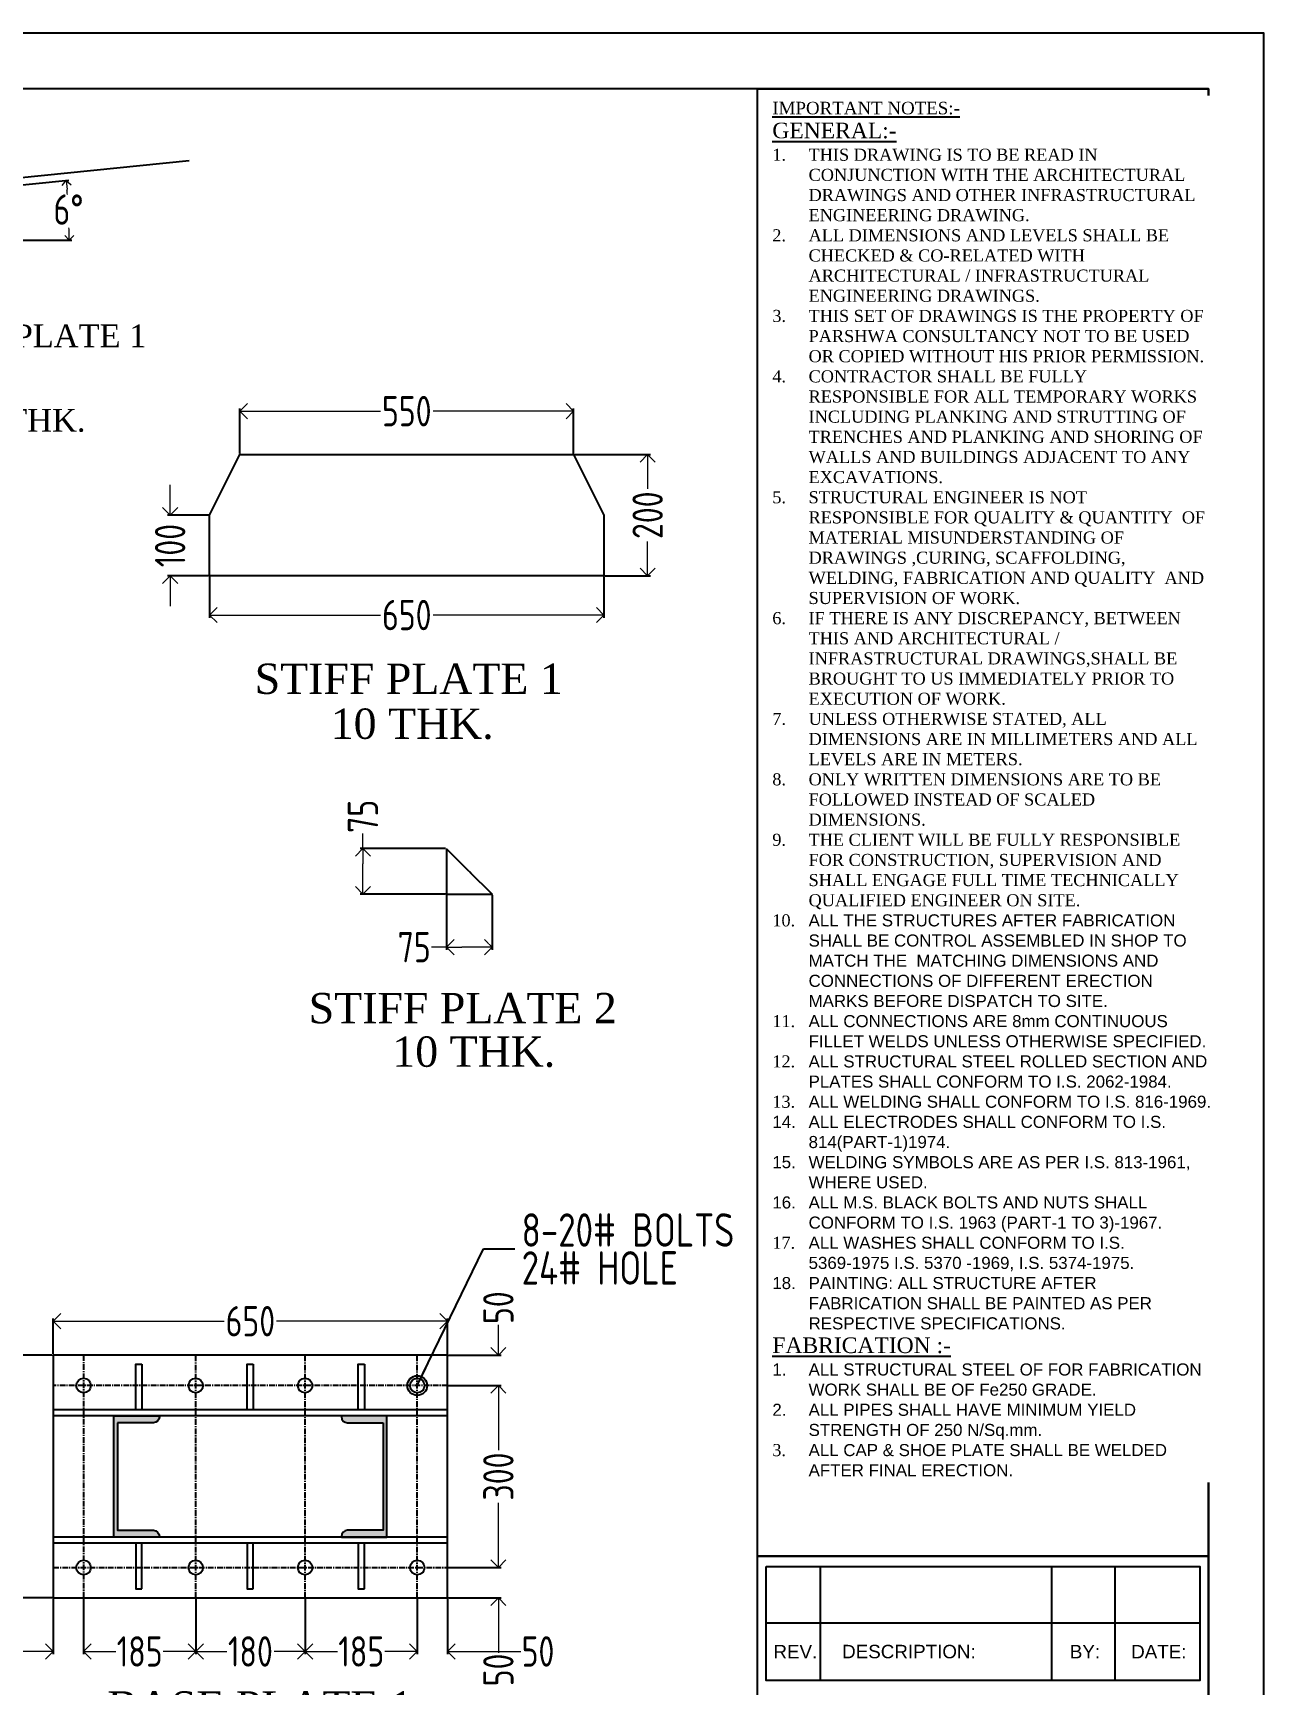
# Model space of a CAD drawing. Header units: millimetres. Extents: x 3470347 to 5996549, y -3470518 to 17149644.
# Drawn here: x 4827127 to 4835242, y 6894010 to 6904900 of the extents above; entities that cross this region are included whole.
import ezdxf

# ---------------------------------------------------------------- set-up
doc = ezdxf.new("R2010")
doc.units = ezdxf.units.MM
doc.header["$MEASUREMENT"] = 0
doc.header["$PDMODE"] = 35
doc.header["$PDSIZE"] = -5
doc.linetypes.add('CENTERX2', pattern=[4, 2.5, -0.5, 0.5, -0.5])
doc.layers.get('0').update_dxf_attribs({"linetype": 'CONTINUOUS', "lineweight": 25})
doc.layers.get('DEFPOINTS').update_dxf_attribs({"linetype": 'CONTINUOUS', "lineweight": 25})
doc.layers.add('Grid', color=44, linetype='CONTINUOUS')
doc.layers.add('STR TEX', color=4, linetype='CONTINUOUS')
for name, color, linetype, lineweight in [('rDIMension', 1, 'CONTINUOUS', 18), ('rRCC 1', 3, 'CONTINUOUS', 25), ('SHEET', 7, 'CONTINUOUS', 15)]:
    doc.layers.add(name, color=color, linetype=linetype, lineweight=lineweight)
doc.styles.add('Aerial', font='times.ttf')
doc.styles.add('DIM', font='geniso.shx', dxfattribs={"width": 0.85})
doc.styles.add('JAINIL', font='times.ttf')
doc.styles.add('TEXT3', font='geniso.shx')
doc.dimstyles.new('Copy of ST-100', dxfattribs={"dimscale": 100, "dimtxt": 1.2, "dimasz": 1.3, "dimexe": 0.18, "dimexo": 0.0625, "dimgap": 0.2, "dimtad": 0, "dimdec": 0, "dimzin": 0, "dimdsep": 46, "dimtxsty": 'DIM', "dimblk": 'OPEN90', "dimcen": 0.09, "dimclrd": 1, "dimclrt": 7, "dimadec": 0, "dimazin": 0, "dimtfac": 1, "dimtdec": 0, "dimtofl": 0, "dimtmove": 0, "dimatfit": 3, "dimldrblk": 'OPEN90', "dimfxl": 1, "dimtolj": 1, "dimtzin": 0, "dimlwd": -1, "dimarcsym": 0})
doc.dimstyles.new('ST-100', dxfattribs={"dimscale": 100, "dimtxt": 7, "dimasz": 5, "dimexe": 0.18, "dimexo": 0.0625, "dimgap": 0.2, "dimtad": 0, "dimdec": 0, "dimzin": 0, "dimdsep": 46, "dimtxsty": 'DIM', "dimblk": 'OPEN90', "dimcen": 0.09, "dimclrd": 256, "dimclrt": 7, "dimadec": 0, "dimazin": 0, "dimtfac": 1, "dimtdec": 0, "dimtofl": 0, "dimtmove": 0, "dimatfit": 3, "dimldrblk": 'OPEN90', "dimfxl": 1, "dimtolj": 1, "dimtzin": 0, "dimlwd": -1, "dimarcsym": 0})
doc.dimstyles.new('ST-25', dxfattribs={"dimscale": 100, "dimtxt": 2.5, "dimasz": 2, "dimexe": 0.18, "dimexo": 0.0625, "dimgap": 0.2, "dimtad": 0, "dimdec": 0, "dimlfac": 0.25, "dimzin": 0, "dimdsep": 46, "dimtxsty": 'DIM', "dimblk": 'OPEN90', "dimcen": 0.09, "dimclrd": 256, "dimclrt": 7, "dimadec": 0, "dimazin": 0, "dimtfac": 1, "dimtdec": 0, "dimtofl": 0, "dimtmove": 0, "dimatfit": 3, "dimldrblk": 'OPEN90', "dimfxl": 1, "dimtolj": 1, "dimtzin": 0, "dimlwd": -1, "dimarcsym": 0})

# ---------------------------------------------------------------- blocks, each defined once
blk = doc.blocks.new('_Open90')
at = {"color": 0, "linetype": 'ByBlock', "lineweight": -2}
for p, q in [((0, 0), (-1, 0)), ((-0.5, 0.5), (0, 0)), ((0, 0), (-0.5, -0.5))]:
    blk.add_line(p, q, dxfattribs=at)
blk = doc.blocks.new('*D832')
at = {"layer": 'DEFPOINTS', "color": 0}
for p in [(4827364, 6903666), (4823472, 6903535), (4823710, 6903559), (4823716, 6903535)]:
    blk.add_point(p, dxfattribs=at)
at = {"layer": 'rDIMension', "color": 0, "lineweight": -2}
for p, q in [((4823717, 6903560), (4827364, 6903929)), ((4823723, 6903535), (4827384, 6903535))]:
    blk.add_line(p, q, dxfattribs=at)
at = {"layer": 'rDIMension', "color": 1}
for start, end in [(4.438, 4.8904), (0.883, 1.196)]:
    blk.add_arc((4823472, 6903535), 3893, start, end, dxfattribs=at)
at = {"layer": 'rDIMension', "color": 1, "xscale": 60, "yscale": 60, "zscale": 60}
for p, rotation in [((4827346, 6903927), 95.33187452827912), ((4827366, 6903535), 270.4414991803957)]:
    blk.add_blockref('_Open90', p, dxfattribs=dict(at, rotation=rotation))
at = {"layer": 'rDIMension', "color": 7, "insert": (4827361, 6903736), "char_height": 200, "attachment_point": 5, "style": 'DIM'}
blk.add_mtext('\\A1;6%%d', dxfattribs=at)
blk = doc.blocks.new('*D841')
at = {"layer": 'DEFPOINTS', "color": 0}
for p in [(4829860, 6896408), (4827260, 6896184), (4829860, 6896184)]:
    blk.add_point(p, dxfattribs=at)
at = {"layer": 'rDIMension', "color": 0, "lineweight": -2}
for p, q in [((4827260, 6896190), (4827260, 6896426)), ((4829860, 6896190), (4829860, 6896426))]:
    blk.add_line(p, q, dxfattribs=at)
at = {"layer": 'rDIMension'}
for p, q in [((4827360, 6896408), (4828387, 6896408)), ((4829760, 6896408), (4828733, 6896408))]:
    blk.add_line(p, q, dxfattribs=at)
at = {"layer": 'rDIMension', "xscale": 100, "yscale": 100, "zscale": 100, "rotation": 180}
blk.add_blockref('_Open90', (4827260, 6896408), dxfattribs=at)
at = {"layer": 'rDIMension', "xscale": 100, "yscale": 100, "zscale": 100}
blk.add_blockref('_Open90', (4829860, 6896408), dxfattribs=at)
at = {"layer": 'rDIMension', "color": 7, "insert": (4828560, 6896408), "char_height": 200, "attachment_point": 5, "style": 'DIM'}
blk.add_mtext('\\A1;650', dxfattribs=at)
blk = doc.blocks.new('*D842')
at = {"layer": 'DEFPOINTS', "color": 0}
for p in [(4826880, 6896184), (4827260, 6896184), (4827260, 6894584)]:
    blk.add_point(p, dxfattribs=at)
at = {"layer": 'rDIMension', "color": 0, "lineweight": -2}
for p, q in [((4827254, 6896184), (4826862, 6896184)), ((4827254, 6894584), (4826862, 6894584))]:
    blk.add_line(p, q, dxfattribs=at)
at = {"layer": 'rDIMension'}
for p, q in [((4826880, 6896084), (4826880, 6895565)), ((4826880, 6894684), (4826880, 6895202))]:
    blk.add_line(p, q, dxfattribs=at)
at = {"layer": 'rDIMension', "xscale": 100, "yscale": 100, "zscale": 100}
for p, rotation in [((4826880, 6896184), 90), ((4826880, 6894584), 270)]:
    blk.add_blockref('_Open90', p, dxfattribs=dict(at, rotation=rotation))
at = {"layer": 'rDIMension', "color": 7, "insert": (4826880, 6895384), "char_height": 200, "attachment_point": 5, "rotation": 90, "style": 'DIM'}
blk.add_mtext('\\A1;400', dxfattribs=at)
blk = doc.blocks.new('*D843')
at = {"layer": 'DEFPOINTS', "color": 0}
for p in [(4827260, 6894584), (4827460, 6894584), (4827260, 6894231)]:
    blk.add_point(p, dxfattribs=at)
at = {"layer": 'rDIMension', "color": 0, "lineweight": -2}
for p, q in [((4827260, 6894578), (4827260, 6894213)), ((4827460, 6894578), (4827460, 6894213))]:
    blk.add_line(p, q, dxfattribs=at)
at = {"layer": 'rDIMension'}
for p, q in [((4827160, 6894231), (4827060, 6894231)), ((4827560, 6894231), (4827660, 6894231))]:
    blk.add_line(p, q, dxfattribs=at)
at = {"layer": 'rDIMension', "xscale": 100, "yscale": 100, "zscale": 100}
blk.add_blockref('_Open90', (4827260, 6894231), dxfattribs=at)
at = {"layer": 'rDIMension', "xscale": 100, "yscale": 100, "zscale": 100, "rotation": 180}
blk.add_blockref('_Open90', (4827460, 6894231), dxfattribs=at)
at = {"layer": 'rDIMension', "color": 7, "insert": (4826947, 6894231), "char_height": 200, "attachment_point": 5, "style": 'DIM'}
blk.add_mtext('\\A1;50', dxfattribs=at)
blk = doc.blocks.new('*D844')
at = {"layer": 'DEFPOINTS', "color": 0}
for p in [(4827460, 6894584), (4828200, 6894584), (4828200, 6894231)]:
    blk.add_point(p, dxfattribs=at)
at = {"layer": 'rDIMension', "color": 0, "lineweight": -2}
for p, q in [((4827460, 6894578), (4827460, 6894213)), ((4828200, 6894578), (4828200, 6894213))]:
    blk.add_line(p, q, dxfattribs=at)
at = {"layer": 'rDIMension'}
for p, q in [((4827560, 6894231), (4827674, 6894231)), ((4828100, 6894231), (4827986, 6894231))]:
    blk.add_line(p, q, dxfattribs=at)
at = {"layer": 'rDIMension', "xscale": 100, "yscale": 100, "zscale": 100, "rotation": 180}
blk.add_blockref('_Open90', (4827460, 6894231), dxfattribs=at)
at = {"layer": 'rDIMension', "xscale": 100, "yscale": 100, "zscale": 100}
blk.add_blockref('_Open90', (4828200, 6894231), dxfattribs=at)
at = {"layer": 'rDIMension', "color": 7, "insert": (4827830, 6894231), "char_height": 200, "attachment_point": 5, "style": 'DIM'}
blk.add_mtext('\\A1;185', dxfattribs=at)
blk = doc.blocks.new('*D845')
at = {"layer": 'DEFPOINTS', "color": 0}
for p in [(4828200, 6894584), (4828921, 6894584), (4828921, 6894231)]:
    blk.add_point(p, dxfattribs=at)
at = {"layer": 'rDIMension', "color": 0, "lineweight": -2}
for p, q in [((4828200, 6894578), (4828200, 6894213)), ((4828921, 6894578), (4828921, 6894213))]:
    blk.add_line(p, q, dxfattribs=at)
at = {"layer": 'rDIMension'}
for p, q in [((4828300, 6894231), (4828404, 6894231)), ((4828821, 6894231), (4828716, 6894231))]:
    blk.add_line(p, q, dxfattribs=at)
at = {"layer": 'rDIMension', "xscale": 100, "yscale": 100, "zscale": 100, "rotation": 180}
blk.add_blockref('_Open90', (4828200, 6894231), dxfattribs=at)
at = {"layer": 'rDIMension', "xscale": 100, "yscale": 100, "zscale": 100}
blk.add_blockref('_Open90', (4828921, 6894231), dxfattribs=at)
at = {"layer": 'rDIMension', "color": 7, "insert": (4828560, 6894231), "char_height": 200, "attachment_point": 5, "style": 'DIM'}
blk.add_mtext('\\A1;180', dxfattribs=at)
blk = doc.blocks.new('*D846')
at = {"layer": 'DEFPOINTS', "color": 0}
for p in [(4828921, 6894584), (4829660, 6894584), (4829660, 6894231)]:
    blk.add_point(p, dxfattribs=at)
at = {"layer": 'rDIMension', "color": 0, "lineweight": -2}
for p, q in [((4828921, 6894578), (4828921, 6894213)), ((4829660, 6894578), (4829660, 6894213))]:
    blk.add_line(p, q, dxfattribs=at)
at = {"layer": 'rDIMension'}
for p, q in [((4829021, 6894231), (4829135, 6894231)), ((4829560, 6894231), (4829447, 6894231))]:
    blk.add_line(p, q, dxfattribs=at)
at = {"layer": 'rDIMension', "xscale": 100, "yscale": 100, "zscale": 100, "rotation": 180}
blk.add_blockref('_Open90', (4828921, 6894231), dxfattribs=at)
at = {"layer": 'rDIMension', "xscale": 100, "yscale": 100, "zscale": 100}
blk.add_blockref('_Open90', (4829660, 6894231), dxfattribs=at)
at = {"layer": 'rDIMension', "color": 7, "insert": (4829291, 6894231), "char_height": 200, "attachment_point": 5, "style": 'DIM'}
blk.add_mtext('\\A1;185', dxfattribs=at)
blk = doc.blocks.new('*D847')
at = {"layer": 'DEFPOINTS', "color": 0}
for p in [(4829660, 6894584), (4829860, 6894584), (4829860, 6894231)]:
    blk.add_point(p, dxfattribs=at)
at = {"layer": 'rDIMension', "color": 0, "lineweight": -2}
for p, q in [((4829660, 6894578), (4829660, 6894213)), ((4829860, 6894578), (4829860, 6894213))]:
    blk.add_line(p, q, dxfattribs=at)
at = {"layer": 'rDIMension'}
for p, q in [((4829560, 6894231), (4829460, 6894231)), ((4829960, 6894231), (4830343, 6894231))]:
    blk.add_line(p, q, dxfattribs=at)
at = {"layer": 'rDIMension', "xscale": 100, "yscale": 100, "zscale": 100}
blk.add_blockref('_Open90', (4829660, 6894231), dxfattribs=at)
at = {"layer": 'rDIMension', "xscale": 100, "yscale": 100, "zscale": 100, "rotation": 180}
blk.add_blockref('_Open90', (4829860, 6894231), dxfattribs=at)
at = {"layer": 'rDIMension', "color": 7, "insert": (4830456, 6894231), "char_height": 200, "attachment_point": 5, "style": 'DIM'}
blk.add_mtext('\\A1;50', dxfattribs=at)
blk = doc.blocks.new('*D848')
at = {"layer": 'DEFPOINTS', "color": 0}
for p in [(4829860, 6896184), (4830195, 6896184), (4829860, 6895984)]:
    blk.add_point(p, dxfattribs=at)
at = {"layer": 'rDIMension'}
for p, q in [((4830195, 6896284), (4830195, 6896384)), ((4830195, 6895884), (4830195, 6895784))]:
    blk.add_line(p, q, dxfattribs=at)
at = {"layer": 'rDIMension', "color": 0, "lineweight": -2}
for p, q in [((4829867, 6896184), (4830213, 6896184)), ((4829867, 6895984), (4830213, 6895984))]:
    blk.add_line(p, q, dxfattribs=at)
at = {"layer": 'rDIMension', "xscale": 100, "yscale": 100, "zscale": 100}
for p, rotation in [((4830195, 6896184), 270), ((4830195, 6895984), 90)]:
    blk.add_blockref('_Open90', p, dxfattribs=dict(at, rotation=rotation))
at = {"layer": 'rDIMension', "color": 7, "insert": (4830195, 6896497), "char_height": 200, "attachment_point": 5, "rotation": 90, "style": 'DIM'}
blk.add_mtext('\\A1;50', dxfattribs=at)
blk = doc.blocks.new('*D849')
at = {"layer": 'DEFPOINTS', "color": 0}
for p in [(4829860, 6895984), (4829860, 6894784), (4830195, 6894784)]:
    blk.add_point(p, dxfattribs=at)
at = {"layer": 'rDIMension', "color": 0, "lineweight": -2}
for p, q in [((4829867, 6895984), (4830213, 6895984)), ((4829867, 6894784), (4830213, 6894784))]:
    blk.add_line(p, q, dxfattribs=at)
at = {"layer": 'rDIMension'}
for p, q in [((4830195, 6895884), (4830195, 6895557)), ((4830195, 6894884), (4830195, 6895211))]:
    blk.add_line(p, q, dxfattribs=at)
at = {"layer": 'rDIMension', "xscale": 100, "yscale": 100, "zscale": 100}
for p, rotation in [((4830195, 6895984), 90), ((4830195, 6894784), 270)]:
    blk.add_blockref('_Open90', p, dxfattribs=dict(at, rotation=rotation))
at = {"layer": 'rDIMension', "color": 7, "insert": (4830195, 6895384), "char_height": 200, "attachment_point": 5, "rotation": 90, "style": 'DIM'}
blk.add_mtext('\\A1;300', dxfattribs=at)
blk = doc.blocks.new('*D850')
at = {"layer": 'DEFPOINTS', "color": 0}
for p in [(4829860, 6894784), (4829860, 6894584), (4830195, 6894584)]:
    blk.add_point(p, dxfattribs=at)
at = {"layer": 'rDIMension'}
for p, q in [((4830195, 6894884), (4830195, 6894984)), ((4830195, 6894484), (4830195, 6894223))]:
    blk.add_line(p, q, dxfattribs=at)
at = {"layer": 'rDIMension', "color": 0, "lineweight": -2}
for p, q in [((4829867, 6894784), (4830213, 6894784)), ((4829867, 6894584), (4830213, 6894584))]:
    blk.add_line(p, q, dxfattribs=at)
at = {"layer": 'rDIMension', "xscale": 100, "yscale": 100, "zscale": 100}
for p, rotation in [((4830195, 6894784), 270), ((4830195, 6894584), 90)]:
    blk.add_blockref('_Open90', p, dxfattribs=dict(at, rotation=rotation))
at = {"layer": 'rDIMension', "color": 7, "insert": (4830195, 6894109), "char_height": 200, "attachment_point": 5, "rotation": 90, "style": 'DIM'}
blk.add_mtext('\\A1;50', dxfattribs=at)
blk = doc.blocks.new('*D851')
at = {"layer": 'DEFPOINTS', "color": 0}
for p in [(4830691, 6902407), (4828491, 6902121), (4830691, 6902121)]:
    blk.add_point(p, dxfattribs=at)
at = {"layer": 'rDIMension', "color": 0, "lineweight": -2}
for p, q in [((4828491, 6902127), (4828491, 6902425)), ((4830691, 6902127), (4830691, 6902425))]:
    blk.add_line(p, q, dxfattribs=at)
at = {"layer": 'rDIMension'}
for p, q in [((4828591, 6902407), (4829418, 6902407)), ((4830591, 6902407), (4829764, 6902407))]:
    blk.add_line(p, q, dxfattribs=at)
at = {"layer": 'rDIMension', "xscale": 100, "yscale": 100, "zscale": 100, "rotation": 180}
blk.add_blockref('_Open90', (4828491, 6902407), dxfattribs=at)
at = {"layer": 'rDIMension', "xscale": 100, "yscale": 100, "zscale": 100}
blk.add_blockref('_Open90', (4830691, 6902407), dxfattribs=at)
at = {"layer": 'rDIMension', "color": 7, "insert": (4829591, 6902407), "char_height": 200, "attachment_point": 5, "style": 'DIM'}
blk.add_mtext('\\A1;550', dxfattribs=at)
blk = doc.blocks.new('*D852')
at = {"layer": 'DEFPOINTS', "color": 0}
for p in [(4828291, 6901321), (4830891, 6901321), (4828291, 6901063)]:
    blk.add_point(p, dxfattribs=at)
at = {"layer": 'rDIMension', "color": 0, "lineweight": -2}
for p, q in [((4828291, 6901314), (4828291, 6901045)), ((4830891, 6901314), (4830891, 6901045))]:
    blk.add_line(p, q, dxfattribs=at)
at = {"layer": 'rDIMension'}
for p, q in [((4828391, 6901063), (4829418, 6901063)), ((4830791, 6901063), (4829764, 6901063))]:
    blk.add_line(p, q, dxfattribs=at)
at = {"layer": 'rDIMension', "xscale": 100, "yscale": 100, "zscale": 100, "rotation": 180}
blk.add_blockref('_Open90', (4828291, 6901063), dxfattribs=at)
at = {"layer": 'rDIMension', "xscale": 100, "yscale": 100, "zscale": 100}
blk.add_blockref('_Open90', (4830891, 6901063), dxfattribs=at)
at = {"layer": 'rDIMension', "color": 7, "insert": (4829591, 6901063), "char_height": 200, "attachment_point": 5, "style": 'DIM'}
blk.add_mtext('\\A1;650', dxfattribs=at)
blk = doc.blocks.new('*D853')
at = {"layer": 'DEFPOINTS', "color": 0}
for p in [(4828291, 6901721), (4828031, 6901321), (4828291, 6901321)]:
    blk.add_point(p, dxfattribs=at)
at = {"layer": 'rDIMension'}
for p, q in [((4828031, 6901821), (4828031, 6901921)), ((4828031, 6901221), (4828031, 6901121))]:
    blk.add_line(p, q, dxfattribs=at)
at = {"layer": 'rDIMension', "color": 0, "lineweight": -2}
for p, q in [((4828284, 6901721), (4828013, 6901721)), ((4828284, 6901321), (4828013, 6901321))]:
    blk.add_line(p, q, dxfattribs=at)
at = {"layer": 'rDIMension', "xscale": 100, "yscale": 100, "zscale": 100}
for p, rotation in [((4828031, 6901721), 270), ((4828031, 6901321), 90)]:
    blk.add_blockref('_Open90', p, dxfattribs=dict(at, rotation=rotation))
at = {"layer": 'rDIMension', "color": 7, "insert": (4828031, 6901521), "char_height": 200, "attachment_point": 5, "rotation": 90, "style": 'DIM'}
blk.add_mtext('\\A1;100', dxfattribs=at)
blk = doc.blocks.new('*D854')
at = {"layer": 'DEFPOINTS', "color": 0}
for p in [(4830691, 6902121), (4830891, 6901321), (4831179, 6901321)]:
    blk.add_point(p, dxfattribs=at)
at = {"layer": 'rDIMension', "color": 0, "lineweight": -2}
for p, q in [((4830697, 6902121), (4831197, 6902121)), ((4830897, 6901321), (4831197, 6901321))]:
    blk.add_line(p, q, dxfattribs=at)
at = {"layer": 'rDIMension'}
for p, q in [((4831179, 6902021), (4831179, 6901894)), ((4831179, 6901421), (4831179, 6901548))]:
    blk.add_line(p, q, dxfattribs=at)
at = {"layer": 'rDIMension', "xscale": 100, "yscale": 100, "zscale": 100}
for p, rotation in [((4831179, 6902121), 90), ((4831179, 6901321), 270)]:
    blk.add_blockref('_Open90', p, dxfattribs=dict(at, rotation=rotation))
at = {"layer": 'rDIMension', "color": 7, "insert": (4831179, 6901721), "char_height": 200, "attachment_point": 5, "rotation": 90, "style": 'DIM'}
blk.add_mtext('\\A1;200', dxfattribs=at)
blk = doc.blocks.new('*D855')
at = {"layer": 'DEFPOINTS', "color": 0}
for p in [(4829302, 6899523), (4829853, 6899523), (4829853, 6899223)]:
    blk.add_point(p, dxfattribs=at)
at = {"layer": 'rDIMension'}
for p, q in [((4829302, 6899523), (4829302, 6899623)), ((4829302, 6899323), (4829302, 6899423))]:
    blk.add_line(p, q, dxfattribs=at)
at = {"layer": 'rDIMension', "color": 0, "lineweight": -2}
for p, q in [((4829847, 6899523), (4829284, 6899523)), ((4829847, 6899223), (4829284, 6899223))]:
    blk.add_line(p, q, dxfattribs=at)
at = {"layer": 'rDIMension', "xscale": 100, "yscale": 100, "zscale": 100}
for p, rotation in [((4829302, 6899523), 90), ((4829302, 6899223), 270)]:
    blk.add_blockref('_Open90', p, dxfattribs=dict(at, rotation=rotation))
at = {"layer": 'rDIMension', "color": 7, "insert": (4829302, 6899736), "char_height": 200, "attachment_point": 5, "rotation": 90, "style": 'DIM'}
blk.add_mtext('\\A1;75', dxfattribs=at)
blk = doc.blocks.new('*D856')
at = {"layer": 'DEFPOINTS', "color": 0}
for p in [(4829853, 6899223), (4830153, 6899223), (4829853, 6898874)]:
    blk.add_point(p, dxfattribs=at)
at = {"layer": 'rDIMension', "color": 0, "lineweight": -2}
for p, q in [((4829853, 6899216), (4829853, 6898856)), ((4830153, 6899216), (4830153, 6898856))]:
    blk.add_line(p, q, dxfattribs=at)
at = {"layer": 'rDIMension'}
for p, q in [((4829853, 6898874), (4829753, 6898874)), ((4830053, 6898874), (4829953, 6898874))]:
    blk.add_line(p, q, dxfattribs=at)
at = {"layer": 'rDIMension', "xscale": 100, "yscale": 100, "zscale": 100, "rotation": 180}
blk.add_blockref('_Open90', (4829853, 6898874), dxfattribs=at)
at = {"layer": 'rDIMension', "xscale": 100, "yscale": 100, "zscale": 100}
blk.add_blockref('_Open90', (4830153, 6898874), dxfattribs=at)
at = {"layer": 'rDIMension', "color": 7, "insert": (4829640, 6898874), "char_height": 200, "attachment_point": 5, "style": 'DIM'}
blk.add_mtext('\\A1;75', dxfattribs=at)

msp = doc.modelspace()

# ---------------------------------------------------------------- hatches: boundary and pattern name
at = {"transparency": 33554559}
h = msp.add_hatch(color=1, dxfattribs=at)
h.dxf.hatch_style = 1
h.paths.add_polyline_path([(4827660.35, 6894983.91), (4827660.35, 6895783.91), (4827960.35, 6895783.91), (4827960.35, 6895778.31, -0.41421356), (4827920.35, 6895738.31), (4827684.75, 6895738.31), (4827684.75, 6895029.51), (4827920.35, 6895029.51, -0.41421356), (4827960.35, 6894989.51), (4827960.35, 6894983.91)])
h = msp.add_hatch(color=1, dxfattribs=at)
h.dxf.hatch_style = 1
h.paths.add_polyline_path([(4829160.35, 6894989.51), (4829160.35, 6894983.91), (4829460.35, 6894983.91), (4829460.35, 6895783.91), (4829160.35, 6895783.91), (4829160.35, 6895778.31, 0.41421356), (4829200.35, 6895738.31), (4829435.95, 6895738.31), (4829435.95, 6895029.51), (4829200.35, 6895029.51, 0.41421356)])

# ---------------------------------------------------------------- linework, layer by layer
at = {"color": 8, "linetype": 'CENTERX2', "ltscale": 15}
for p, q in [((4827460.35, 6896183.91), (4827460.35, 6894583.91)), ((4828199.68, 6894583.91), (4828199.68, 6896183.91)), ((4828921.02, 6894583.91), (4828921.02, 6896183.91)), ((4829660.35, 6894583.91), (4829660.35, 6896183.91)), ((4829860.35, 6895983.91), (4827260.35, 6895983.91)), ((4827260.35, 6894783.91), (4829860.35, 6894783.91))]:
    msp.add_line(p, q, dxfattribs=at)
at = {"lineweight": 25}
for p, q in [((4832315.57, 6894791.62, 0), (4832315.57, 6894040.01, 0)), ((4833841.96, 6894791.62, 0), (4833841.96, 6894040.01, 0)), ((4834259.42, 6894791.62, 0), (4834259.42, 6894040.01, 0)), ((4831960.19, 6894418.63, 0), (4834819.47, 6894418.63, 0))]:
    msp.add_line(p, q, dxfattribs=at)
at = {"lineweight": 25, "elevation": 0}
for points in [[(4834875.84, 6894859.21), (4831903.82, 6894859.21), (4831903.82, 6904532.62), (4834875.84, 6904532.62)], [(4831903.82, 6894859.21), (4834875.84, 6894859.21), (4834875.84, 6886002.45), (4831903.82, 6886002.45)], [(4831960.19, 6894791.62), (4834819.47, 6894791.62), (4834819.47, 6894040.01), (4831960.19, 6894040.01)]]:
    msp.add_lwpolyline(points, close=True, dxfattribs=at)
at = {"color": 3}
msp.add_lwpolyline([(4828156.36, 6904056.93), (4823817.62, 6903618.25)], dxfattribs=at)
at = {"color": 4}
for points in [[(4828290.6, 6901720.7), (4828490.6, 6902120.7), (4830690.6, 6902120.7), (4830890.6, 6901720.7), (4830890.6, 6901320.7), (4828290.6, 6901320.7)], [(4827844.66, 6896123.91), (4827844.66, 6895823.91), (4827804.66, 6895823.91), (4827804.66, 6896123.91)], [(4828577.99, 6896123.91), (4828577.99, 6895823.91), (4828537.99, 6895823.91), (4828537.99, 6896123.91)], [(4829311.33, 6896123.91), (4829311.33, 6895823.91), (4829271.33, 6895823.91), (4829271.33, 6896123.91)], [(4827844.66, 6894643.91), (4827844.66, 6894943.91), (4827804.66, 6894943.91), (4827804.66, 6894643.91)], [(4828577.99, 6894643.91), (4828577.99, 6894943.91), (4828537.99, 6894943.91), (4828537.99, 6894643.91)], [(4829311.33, 6894643.91), (4829311.33, 6894943.91), (4829271.33, 6894943.91), (4829271.33, 6894643.91)]]:
    msp.add_lwpolyline(points, close=True, dxfattribs=at)
at = {"color": 5}
msp.add_lwpolyline([(4827260.35, 6896183.91), (4827260.35, 6894583.91), (4829860.35, 6894583.91), (4829860.35, 6896183.91)], close=True, dxfattribs=at)
at = {"color": 4}
for points in [[(4829860.35, 6895823.91), (4827260.35, 6895823.91)], [(4829860.35, 6895783.91), (4827260.35, 6895783.91)], [(4829860.35, 6894983.91), (4827260.35, 6894983.91)], [(4829860.35, 6894943.91), (4827260.35, 6894943.91)]]:
    msp.add_lwpolyline(points, dxfattribs=at)
at = {"color": 1}
for points in [[(4827684.75, 6895738.31), (4827684.75, 6895029.51), (4827920.35, 6895029.51, -0.41421356), (4827960.35, 6894989.51), (4827960.35, 6894983.91), (4827660.35, 6894983.91), (4827660.35, 6895783.91), (4827960.35, 6895783.91), (4827960.35, 6895778.31, -0.41421356), (4827920.35, 6895738.31)], [(4829435.95, 6895738.31), (4829435.95, 6895029.51), (4829200.35, 6895029.51, 0.41421356), (4829160.35, 6894989.51), (4829160.35, 6894983.91), (4829460.35, 6894983.91), (4829460.35, 6895783.91), (4829160.35, 6895783.91), (4829160.35, 6895778.31, 0.41421356), (4829200.35, 6895738.31)]]:
    msp.add_lwpolyline(points, format="xyb", close=True, dxfattribs=at)
at = {"color": 2}
for centre in [(4827460.35, 6895983.91), (4828199.68, 6895983.91), (4828921.02, 6895983.91), (4829660.35, 6895983.91), (4827460.35, 6894783.91), (4828199.68, 6894783.91), (4828921.02, 6894783.91), (4829660.35, 6894783.91)]:
    msp.add_circle(centre, 48, dxfattribs=at)

# ---------------------------------------------------------------- texts
at = {"lineweight": 25, "insert": (4766518.2, 6899246.79, 0), "char_height": 234.2503, "width": 64011.7273, "attachment_point": 1, "style": 'TEXT3', "bg_fill": 2}
msp.add_mtext('{\\ftimes new roman|b0|i0|c0|p0;\\LVADODARA.}', dxfattribs=at)
at = {"layer": 'rRCC 1', "color": 7, "insert": (4825791.01, 6902902.62), "char_height": 150, "attachment_point": 4, "style": 'JAINIL', "bg_fill": 2}
msp.add_mtext('\\A1;CAP/ SHOE PLATE 1', dxfattribs=at)
at = {"layer": 'rRCC 1', "color": 7, "insert": (4825773.89, 6902433.88), "char_height": 150, "attachment_point": 4, "line_spacing_factor": 0.709091, "style": 'JAINIL', "bg_fill": 2}
msp.add_mtext('\\A1;KNEE\\P300X200X6 THK.', dxfattribs=at)
at = {"layer": 'rRCC 1', "color": 7, "insert": (4830348.2, 6896884.15), "char_height": 220, "attachment_point": 4, "line_spacing_factor": 0.681818, "style": 'DIM'}
msp.add_mtext('\\A1;8-20# BOLTS\\P24# HOLE', dxfattribs=at)
at = {"layer": 'STR TEX', "color": 6, "lineweight": 25, "char_height": 88.6473, "attachment_point": 4, "style": 'JAINIL'}
for s, insert in [('\\pxql;{\\farial|b0|i0|c0|p0;\\C31;REV.}', (4832008.35, 6894229.72, 0)), ('\\pxql;{\\farial|b0|i0|c0|p0;\\C31;DESCRIPTION:}', (4832461.26, 6894229.72, 0)), ('\\pxql;{\\farial|b0|i0|c0|p0;\\C31;BY:}', (4833962.26, 6894229.72, 0)), ('\\pxql;{\\farial|b0|i0|c0|p0;\\C31;DATE:}', (4834366.87, 6894229.72, 0))]:
    msp.add_mtext(s, dxfattribs=dict(at, insert=insert))

# ---------------------------------------------------------------- dimensions: what is measured, and where the dimension line sits
at = {"layer": 'rDIMension'}
dim = msp.add_angular_dim_3p(base=(4827363.56, 6903665.85), center=(4823472.45, 6903535.11), p1=(4823716.27, 6903535.11), p2=(4823710.33, 6903559.16), dimstyle='Copy of ST-100', override={"dimtxt": 2, "dimasz": 0.6, "dimblk": 'Open90', "dimtmove": 1}, dxfattribs=at)
dim.commit()
dim.dimension.update_dxf_attribs({"geometry": '*D832', "text_midpoint": (4827360.55, 6903736.37), "dimtype": 165})
for base, p1, p2, override, picture, middle in [((4830690.6, 6902406.82), (4828490.6, 6902120.7), (4830690.6, 6902120.7), {"dimtxt": 2, "dimasz": 1, "dimblk": 'Open90'}, '*D851', (4829590.6, 6902406.82)), ((4828290.6, 6901063.38), (4830890.6, 6901320.7), (4828290.6, 6901320.7), {"dimtxt": 2, "dimasz": 1, "dimblk": 'Open90'}, '*D852', (4829590.6, 6901063.38)), ((4829860.35, 6896407.73), (4827260.35, 6896183.91), (4829860.35, 6896183.91), {"dimtxt": 2, "dimasz": 1}, '*D841', (4828560.35, 6896407.73)), ((4827260.35, 6894230.58), (4827460.35, 6894583.91), (4827260.35, 6894583.91), {"dimtxt": 2, "dimasz": 1, "dimblk": 'Open90'}, '*D843', (4826946.78, 6894230.58)), ((4828199.68, 6894230.58), (4827460.35, 6894583.91), (4828199.68, 6894583.91), {"dimtxt": 2, "dimasz": 1, "dimblk": 'Open90'}, '*D844', (4827830.02, 6894230.58)), ((4828921.02, 6894230.58), (4828199.68, 6894583.91), (4828921.02, 6894583.91), {"dimtxt": 2, "dimasz": 1, "dimblk": 'Open90'}, '*D845', (4828560.35, 6894230.58)), ((4829660.35, 6894230.58), (4828921.02, 6894583.91), (4829660.35, 6894583.91), {"dimtxt": 2, "dimasz": 1, "dimblk": 'Open90'}, '*D846', (4829290.68, 6894230.58))]:
    dim = msp.add_linear_dim(base=base, p1=p1, p2=p2, dimstyle='ST-25', override=override, dxfattribs=at)
    dim.commit()
    dim.dimension.update_dxf_attribs({"geometry": picture, "text_midpoint": middle})
for base, p1, p2, picture, middle in [((4831179.09, 6901320.7), (4830690.6, 6902120.7), (4830890.6, 6901320.7), '*D854', (4831179.09, 6901720.7)), ((4828031.37, 6901320.7), (4828290.6, 6901720.7), (4828290.6, 6901320.7), '*D853', (4828031.37, 6901520.7)), ((4830195.01, 6896183.91), (4829860.35, 6895983.91), (4829860.35, 6896183.91), '*D848', (4830195.01, 6896497.48)), ((4826880.29, 6896183.91), (4827260.35, 6894583.91), (4827260.35, 6896183.91), '*D842', (4826880.29, 6895383.91)), ((4830195.01, 6894783.91), (4829860.35, 6895983.91), (4829860.35, 6894783.91), '*D849', (4830195.01, 6895383.91))]:
    dim = msp.add_linear_dim(base=base, p1=p1, p2=p2, angle=90, dimstyle='ST-25', override={"dimtxt": 2, "dimasz": 1, "dimblk": 'Open90'}, dxfattribs=at)
    dim.commit()
    dim.dimension.update_dxf_attribs({"geometry": picture, "text_midpoint": middle})
dim = msp.add_linear_dim(base=(4830195.01, 6894583.91), p1=(4829860.35, 6894783.91), p2=(4829860.35, 6894583.91), angle=90, dimstyle='ST-25', override={"dimtxt": 2, "dimasz": 1, "dimblk": 'Open90'}, dxfattribs=at)
dim.commit()
dim.dimension.update_dxf_attribs({"geometry": '*D850', "text_midpoint": (4830195.01, 6894109.29), "dimtype": 160})
dim = msp.add_linear_dim(base=(4829860.35, 6894230.58), p1=(4829660.35, 6894583.91), p2=(4829860.35, 6894583.91), dimstyle='ST-25', override={"dimtxt": 2, "dimasz": 1, "dimblk": 'Open90'}, dxfattribs=at)
dim.commit()
dim.dimension.update_dxf_attribs({"geometry": '*D847', "text_midpoint": (4830456.24, 6894230.58), "dimtype": 160})

# ---------------------------------------------------------------- leaders
at = {"layer": 'rRCC 1'}
msp.add_leader([(4829660.35, 6895983.91), (4830097.54, 6896884.15), (4830303.22, 6896884.15)], dimstyle='ST-100', override={"dimasz": 1.3, "dimldrblk": 'Origin'}, dxfattribs=at)

# ---------------------------------------------------------------- next in the draw order: linework, layer by layer
at = {"color": 192, "lineweight": 25, "elevation": 0}
msp.add_lwpolyline([(4821621.03, 6904899.56), (4821621.03, 6885635.52), (4835242.08, 6885635.52), (4835242.08, 6904899.56)], close=True, dxfattribs=at)
at = {"color": 4}
msp.add_lwpolyline([(4829853.41, 6899522.58), (4829853.41, 6899222.58), (4830153.41, 6899222.58)], close=True, dxfattribs=at)
at = {"layer": 'SHEET', "color": 220, "lineweight": 25, "elevation": 0}
msp.add_lwpolyline([(4821987.28, 6904532.62), (4821987.28, 6886002.45), (4834875.84, 6886002.45), (4834875.84, 6904532.62)], close=True, dxfattribs=at)

# ---------------------------------------------------------------- next in the draw order: dimensions: what is measured, and where the dimension line sits
at = {"layer": 'rDIMension'}
dim = msp.add_linear_dim(base=(4829302.07, 6899522.58), p1=(4829853.41, 6899222.58), p2=(4829853.41, 6899522.58), angle=90, dimstyle='ST-25', override={"dimtxt": 2, "dimasz": 1, "dimblk": 'Open90'}, dxfattribs=at)
dim.commit()
dim.dimension.update_dxf_attribs({"geometry": '*D855', "text_midpoint": (4829302.07, 6899736.08)})
dim = msp.add_linear_dim(base=(4829853.41, 6898873.91), p1=(4830153.41, 6899222.58), p2=(4829853.41, 6899222.58), dimstyle='ST-25', override={"dimtxt": 2, "dimasz": 1, "dimblk": 'Open90'}, dxfattribs=at)
dim.commit()
dim.dimension.update_dxf_attribs({"geometry": '*D856', "text_midpoint": (4829639.91, 6898873.91)})

# ---------------------------------------------------------------- next in the draw order: texts
at = {"layer": 'Grid', "color": 7, "lineweight": 25, "insert": (4832000.98, 6904446.31, 0), "char_height": 79.67643, "attachment_point": 1, "style": 'Aerial', "bg_fill": 2}
msp.add_mtext_dynamic_manual_height_columns('{\\H1.035928x;\\L\\C71;IMPORTANT NOTES:-\\P\\H1.245572x;\\C4;GENERAL:-}\\P\\pxi-3,l3,t3;1.^ITHIS DRAWING IS TO BE READ IN CONJUNCTION WITH THE ARCHITECTURAL DRAWINGS AND OTHER INFRASTRUCTURAL ENGINEERING DRAWING.\\P2.^IALL DIMENSIONS AND LEVELS SHALL BE CHECKED & CO-RELATED WITH ARCHITECTURAL / INFRASTRUCTURAL ENGINEERING DRAWINGS.\\P3.^I{\\C0;THIS SET OF DRAWINGS IS THE PROPERTY OF PARSHWA CONSULTANCY NOT TO BE USED OR COPIED WITHOUT HIS PRIOR PERMISSION.\\P4.^ICONTRACTOR SHALL BE FULLY RESPONSIBLE FOR ALL TEMPORARY WORKS INCLUDING PLANKING AND STRUTTING OF TRENCHES AND PLANKING AND SHORING OF WALLS AND BUILDINGS ADJACENT TO ANY EXCAVATIONS.\\P5.^ISTRUCTURAL ENGINEER IS NOT RESPONSIBLE FOR QUALITY & QUANTITY  OF MATERIAL MISUNDERSTANDING OF DRAWINGS ,CURING, SCAFFOLDING, WELDING, FABRICATION AND QUALITY  AND SUPERVISION OF WORK.}\\P6.^IIF THERE IS ANY DISCREPANCY, BETWEEN THIS AND ARCHITECTURAL / INFRASTRUCTURAL DRAWINGS,SHALL BE BROUGHT TO US IMMEDIATELY PRIOR TO \\A1;EXECUTION OF WORK.\\P7.^IUNLESS OTHERWISE STATED, ALL DIMENSIONS ARE IN MILLIMETERS AND ALL LEVELS ARE IN METERS.\\P8.^IONLY WRITTEN DIMENSIONS ARE TO BE FOLLOWED INSTEAD OF SCALED DIMENSIONS.\\P9.^I\\A0;\\C0;THE CLIENT WILL BE FULLY RESPONSIBLE FOR CONSTRUCTION, SUPERVISION AND SHALL ENGAGE FULL TIME TECHNICALLY QUALIFIED ENGINEER ON SITE.\\P\\A1;\\C7;10.^I\\A0;\\fArial|b0|i0|c0|p34;ALL THE STRUCTURES AFTER FABRICATION SHALL BE CONTROL ASSEMBLED IN SHOP TO MATCH THE  MATCHING DIMENSIONS AND CONNECTIONS OF DIFFERENT ERECTION MARKS BEFORE DISPATCH TO SITE.\\P\\A1;\\fTimes New Roman|b0|i0|c0|p18;11.^I\\A0;\\fArial|b0|i0|c0|p34;ALL CONNECTIONS ARE 8mm CONTINUOUS FILLET WELDS UNLESS OTHERWISE SPECIFIED.\\P\\A1;\\fTimes New Roman|b0|i0|c0|p18;12.^I\\A0;\\fArial|b0|i0|c0|p34;ALL STRUCTURAL STEEL ROLLED SECTION AND PLATES SHALL CONFORM TO I.S. 2062-1984.\\P\\A1;\\fTimes New Roman|b0|i0|c0|p18;13.^I\\A0;\\fArial|b0|i0|c0|p34;ALL WELDING SHALL CONFORM TO I.S. 816-1969.\\P14.^IALL ELECTRODES SHALL CONFORM TO I.S. 814(PART-1)1974.\\P15.^IWELDING SYMBOLS ARE AS PER I.S. 813-1961, WHERE USED.\\P16.^IALL M.S. BLACK BOLTS AND NUTS SHALL CONFORM TO I.S. 1963 (PART-1 TO 3)-1967.\\P\\A1;\\fTimes New Roman|b0|i0|c0|p18;17.^I\\A0;\\fArial|b0|i0|c0|p34;ALL WASHES SHALL CONFORM TO I.S. 5369-1975 I.S. 5370 -1969, I.S. 5374-1975.\\P18.^IPAINTING: ALL STRUCTURE AFTER FABRICATION SHALL BE PAINTED AS PER RESPECTIVE SPECIFICATIONS.\\P\\pi0,l0,tz;\\A1;\\fTimes New Roman|b0|i0|c0|p18;\\H1.290323x;\\L\\C4;FABRICATION :-\\P\\pi-3,l3,t3;\\fArial|b0|i0|c0|p34;\\H0.775x;\\l\\C7;1.^I\\A0;ALL STRUCTURAL STEEL OF FOR FABRICATION WORK SHALL BE OF Fe250 GRADE.\\P2.^IALL PIPES SHALL HAVE MINIMUM YIELD STRENGTH OF 250 N/Sq.mm.\\P\\fTimes New Roman|b0|i0|c0|p18;3.^I\\fArial|b0|i0|c0|p34;ALL CAP & SHOE PLATE SHALL BE WELDED AFTER FINAL ERECTION.', width=2873.0865, gutter_width=411.57, heights=[38057.4], dxfattribs=at)
at = {"layer": 'rRCC 1', "color": 7, "char_height": 200, "attachment_point": 4, "line_spacing_factor": 0.709091, "style": 'JAINIL', "bg_fill": 2}
for s, insert in [('\\A1;STIFF PLATE 1', (4828588.51, 6900641.67)), ('\\A1;STIFF PLATE 2', (4828944.6, 6898470.42)), ('\\A1;BASE PLATE 1', (4827617.17, 6893866.65))]:
    msp.add_mtext(s, dxfattribs=dict(at, insert=insert))

# ---------------------------------------------------------------- next in the draw order: texts
for insert in [(4829089.82, 6900344.53), (4829495.88, 6898182.97)]:
    msp.add_mtext('\\A1;10 THK.', dxfattribs=dict(at, insert=insert))

doc.saveas('drawing.dxf')
